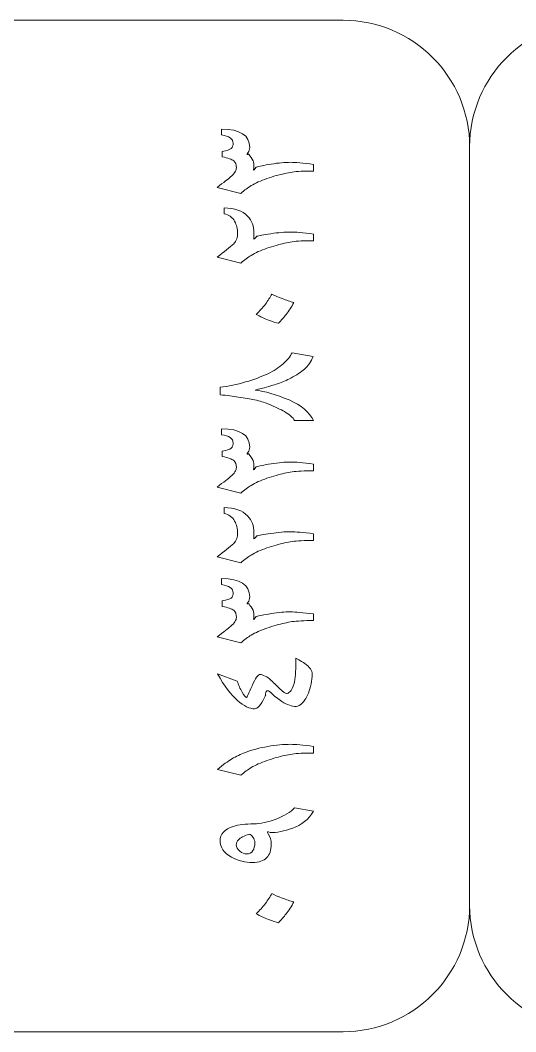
# Model space of a CAD drawing. Header units: millimetres. Extents: x 358 to 527, y 351 to 391.
# Drawn here: x 379.53 to 398.85, y 351.05 to 390.55 of the extents above; entities that cross this region are included whole.
import ezdxf

# ---------------------------------------------------------------- set-up
doc = ezdxf.new("R2010")
doc.units = ezdxf.units.MM
doc.header["$MEASUREMENT"] = 0
doc.layers.add('Layer 1', color=7, linetype='Continuous')

msp = doc.modelspace()

# ---------------------------------------------------------------- linework, layer by layer
at = {"layer": 'Layer 1', "color": 250, "lineweight": 18}
for points in [[(357.5567, 355.9908), (357.5567, 355.9908), (357.5567, 385.6158), (357.5567, 385.6158), (357.5567, 388.3353), (359.7747, 390.5533), (362.4942, 390.5533), (362.4942, 390.5533), (392.1192, 390.5533), (392.1192, 390.5533), (394.8387, 390.5533), (397.0567, 388.3353), (397.0567, 385.6158), (397.0567, 385.6158), (397.0567, 355.9908), (397.0567, 355.9908), (397.0567, 353.2713), (394.8387, 351.0533), (392.1192, 351.0533), (392.1192, 351.0533), (362.4942, 351.0533), (362.4942, 351.0533), (359.7747, 351.0533), (357.5567, 353.2713), (357.5567, 355.9908)], [(397.0567, 355.9908), (397.0567, 355.9908), (397.0567, 385.6158), (397.0567, 385.6158), (397.0567, 388.3353), (399.2747, 390.5533), (401.9942, 390.5533), (401.9942, 390.5533), (431.6192, 390.5533), (431.6192, 390.5533), (434.3387, 390.5533), (436.5567, 388.3353), (436.5567, 385.6158), (436.5567, 385.6158), (436.5567, 355.9908), (436.5567, 355.9908), (436.5567, 353.2713), (434.3387, 351.0533), (431.6192, 351.0533), (431.6192, 351.0533), (401.9942, 351.0533), (401.9942, 351.0533), (399.2747, 351.0533), (397.0567, 353.2713), (397.0567, 355.9908)]]:
    msp.add_open_spline(points, degree=3, knots=[0, 0, 0, 0, 0.125, 0.125, 0.125, 0.25, 0.25, 0.25, 0.375, 0.375, 0.375, 0.5, 0.5, 0.5, 0.625, 0.625, 0.625, 0.75, 0.75, 0.75, 0.875, 0.875, 0.875, 1, 1, 1, 1], dxfattribs=at)
at = {"layer": 'Layer 1', "color": 250, "lineweight": 9}
for points, knots in [([(387.8321, 385.7501), (387.8321, 385.9196), (387.6789, 386.0275), (387.3735, 386.0728), (387.3735, 386.0728), (387.3735, 386.3016), (387.3735, 386.3016), (388.1108, 386.3016), (388.4788, 386.0624), (388.4788, 385.5863), (388.4788, 385.512), (388.4556, 385.4412), (388.4092, 385.3739), (388.3627, 385.3077), (388.372, 385.2926), (388.4382, 385.3321), (388.4266, 385.3344), (388.4579, 385.2891), (388.5334, 385.1951), (388.6031, 385.1115), (388.639, 385.0267), (388.639, 384.9408), (388.639, 384.9292), (388.639, 384.9153), (388.6402, 384.8978), (388.6414, 384.8804), (388.6425, 384.8607), (388.6425, 384.8386), (388.6425, 384.798), (388.6379, 384.7574), (388.6298, 384.7179), (388.6216, 384.6784), (388.6565, 384.7121), (388.7343, 384.8212), (388.8387, 384.8514), (389.0315, 384.8886), (389.3159, 384.935), (389.5992, 384.9814), (389.8523, 385.0047), (390.0741, 385.0047), (390.2622, 385.0047), (390.5606, 384.978), (390.9681, 384.9234), (390.9681, 384.9234), (390.9681, 384.6645), (390.9681, 384.6645), (390.6059, 384.6645), (390.3272, 384.6505), (390.1333, 384.6227), (389.9394, 384.5936), (389.7316, 384.5484), (389.5098, 384.4845), (389.2648, 384.4148), (389.0326, 384.3324), (388.812, 384.2395), (388.7099, 384.1942), (388.617, 384.1455), (388.5334, 384.0932), (388.408, 384.0189), (388.2733, 383.9191), (388.1282, 383.7937), (388.1282, 383.7937), (387.2028, 384.0259), (387.2028, 384.0259), (387.4664, 384.2233), (387.6429, 384.3591), (387.7334, 384.4334), (387.8832, 384.5635), (387.9587, 384.6819), (387.9587, 384.791), (387.9587, 384.9153), (387.9227, 385.007), (387.853, 385.0662), (387.7845, 385.1231), (387.6359, 385.1742), (387.4072, 385.2195), (387.4072, 385.2195), (387.4072, 385.4308), (387.4072, 385.4308), (387.5883, 385.4621), (387.7044, 385.5004), (387.7555, 385.5457), (387.8066, 385.591), (387.8321, 385.6595), (387.8321, 385.7501)], [0, 0, 0, 0, 0.0357143, 0.0357143, 0.0357143, 0.0714286, 0.0714286, 0.0714286, 0.1071429, 0.1071429, 0.1071429, 0.1428571, 0.1428571, 0.1428571, 0.1785714, 0.1785714, 0.1785714, 0.2142857, 0.2142857, 0.2142857, 0.25, 0.25, 0.25, 0.2857143, 0.2857143, 0.2857143, 0.3214286, 0.3214286, 0.3214286, 0.3571429, 0.3571429, 0.3571429, 0.3928571, 0.3928571, 0.3928571, 0.4285714, 0.4285714, 0.4285714, 0.4642857, 0.4642857, 0.4642857, 0.5, 0.5, 0.5, 0.5357143, 0.5357143, 0.5357143, 0.5714286, 0.5714286, 0.5714286, 0.6071429, 0.6071429, 0.6071429, 0.6428571, 0.6428571, 0.6428571, 0.6785714, 0.6785714, 0.6785714, 0.7142857, 0.7142857, 0.7142857, 0.75, 0.75, 0.75, 0.7857143, 0.7857143, 0.7857143, 0.8214286, 0.8214286, 0.8214286, 0.8571429, 0.8571429, 0.8571429, 0.8928571, 0.8928571, 0.8928571, 0.9285714, 0.9285714, 0.9285714, 0.9642857, 0.9642857, 0.9642857, 1, 1, 1, 1]), ([(388.0063, 382.2356), (388.0063, 382.4063), (387.968, 382.5607), (387.8902, 382.7012), (387.8019, 382.8626), (387.6638, 382.9613), (387.4757, 382.9972), (387.4757, 382.9972), (387.4757, 383.2225), (387.4757, 383.2225), (387.8925, 383.2225), (388.2002, 383.1145), (388.3975, 382.8986), (388.5601, 382.7221), (388.6425, 382.5073), (388.6425, 382.2565), (388.6425, 382.2565), (388.6425, 382.2054), (388.6425, 382.2054), (388.6425, 382.1323), (388.6402, 382.0731), (388.6356, 382.0266), (388.6309, 381.9802), (388.6716, 382.0104), (388.7575, 382.1172), (388.8376, 382.1392), (389.0199, 382.1729), (389.3066, 382.217), (389.5934, 382.2611), (389.85, 382.2832), (390.0741, 382.2832), (390.2622, 382.2832), (390.5606, 382.2565), (390.9681, 382.2019), (390.9681, 382.2019), (390.9681, 381.943), (390.9681, 381.943), (390.6059, 381.943), (390.3272, 381.9291), (390.1333, 381.9012), (389.9394, 381.8722), (389.7316, 381.8269), (389.5098, 381.7631), (389.2648, 381.6922), (389.0326, 381.611), (388.812, 381.5181), (388.7099, 381.4728), (388.617, 381.424), (388.5334, 381.3718), (388.408, 381.2975), (388.2733, 381.1976), (388.1282, 381.0722), (388.1282, 381.0722), (387.2133, 381.2998), (387.2133, 381.2998), (387.4768, 381.5134), (387.6916, 381.6864), (387.86, 381.8211), (387.9575, 381.9384), (388.0063, 382.0765), (388.0063, 382.2356)], [0, 0, 0, 0, 0.05, 0.05, 0.05, 0.1, 0.1, 0.1, 0.15, 0.15, 0.15, 0.2, 0.2, 0.2, 0.25, 0.25, 0.25, 0.3, 0.3, 0.3, 0.35, 0.35, 0.35, 0.4, 0.4, 0.4, 0.45, 0.45, 0.45, 0.5, 0.5, 0.5, 0.55, 0.55, 0.55, 0.6, 0.6, 0.6, 0.65, 0.65, 0.65, 0.7, 0.7, 0.7, 0.75, 0.75, 0.75, 0.8, 0.8, 0.8, 0.85, 0.85, 0.85, 0.9, 0.9, 0.9, 0.95, 0.95, 0.95, 1, 1, 1, 1]), ([(390.196, 379.5281), (390.1078, 379.3574), (390.0091, 379.203), (389.8999, 379.0648), (389.8117, 378.9499), (389.7119, 378.8338), (389.6016, 378.7177), (389.504, 378.7409), (389.3728, 378.7827), (389.208, 378.8454), (389.0443, 378.9081), (388.8863, 378.9824), (388.7343, 379.0683), (388.8678, 379.1972), (388.9862, 379.3307), (389.0895, 379.4677), (389.1929, 379.6059), (389.2765, 379.7347), (389.3426, 379.8578), (389.4402, 379.8032), (389.5725, 379.7452), (389.7409, 379.6825), (389.9081, 379.6198), (390.0602, 379.5687), (390.196, 379.5281)], [0, 0, 0, 0, 0.125, 0.125, 0.125, 0.25, 0.25, 0.25, 0.375, 0.375, 0.375, 0.5, 0.5, 0.5, 0.625, 0.625, 0.625, 0.75, 0.75, 0.75, 0.875, 0.875, 0.875, 1, 1, 1, 1]), ([(390.2308, 374.9211), (390.1623, 375.0418), (390.0311, 375.1568), (389.8361, 375.2682), (389.6886, 375.3541), (389.4727, 375.4563), (389.1894, 375.5747), (389.0559, 375.6316), (388.8794, 375.6839), (388.6588, 375.7315), (388.502, 375.7628), (388.2942, 375.7977), (388.033, 375.836), (387.8286, 375.8662), (387.5918, 375.8975), (387.3224, 375.9312), (387.3224, 375.9312), (387.3224, 376.2203), (387.3224, 376.2203), (387.6487, 376.2621), (387.9807, 376.3306), (388.3174, 376.4281), (388.6541, 376.5256), (388.9421, 376.6325), (389.1824, 376.7486), (389.4123, 376.8565), (389.612, 376.9866), (389.7815, 377.1364), (389.9383, 377.2699), (390.0532, 377.415), (390.1287, 377.5718), (390.1287, 377.5718), (390.9484, 377.422), (390.9484, 377.422), (390.8671, 377.2153), (390.7568, 377.0528), (390.6186, 376.9332), (390.4805, 376.8147), (390.3017, 376.6963), (390.0846, 376.5779), (389.9325, 376.4966), (389.7595, 376.4223), (389.5667, 376.3573), (389.4181, 376.3074), (389.2091, 376.247), (388.9409, 376.1762), (388.7424, 376.1228), (388.6576, 376.0995), (388.6901, 376.1088), (389.0663, 376.0682), (389.5075, 375.9393), (390.0126, 375.7245), (390.4909, 375.5202), (390.8079, 375.2531), (390.9623, 374.9211), (390.9623, 374.9211), (390.2308, 374.9211), (390.2308, 374.9211)], [0, 0, 0, 0, 0.0526316, 0.0526316, 0.0526316, 0.1052632, 0.1052632, 0.1052632, 0.1578947, 0.1578947, 0.1578947, 0.2105263, 0.2105263, 0.2105263, 0.2631579, 0.2631579, 0.2631579, 0.3157895, 0.3157895, 0.3157895, 0.3684211, 0.3684211, 0.3684211, 0.4210526, 0.4210526, 0.4210526, 0.4736842, 0.4736842, 0.4736842, 0.5263158, 0.5263158, 0.5263158, 0.5789474, 0.5789474, 0.5789474, 0.6315789, 0.6315789, 0.6315789, 0.6842105, 0.6842105, 0.6842105, 0.7368421, 0.7368421, 0.7368421, 0.7894737, 0.7894737, 0.7894737, 0.8421053, 0.8421053, 0.8421053, 0.8947368, 0.8947368, 0.8947368, 0.9473684, 0.9473684, 0.9473684, 1, 1, 1, 1]), ([(387.8321, 374.0469), (387.8321, 374.2164), (387.6789, 374.3243), (387.3735, 374.3696), (387.3735, 374.3696), (387.3735, 374.5984), (387.3735, 374.5984), (388.1108, 374.5984), (388.4788, 374.3592), (388.4788, 373.8831), (388.4788, 373.8088), (388.4556, 373.738), (388.4092, 373.6707), (388.3627, 373.6045), (388.372, 373.5894), (388.4382, 373.6289), (388.4266, 373.6312), (388.4579, 373.5859), (388.5334, 373.4919), (388.6031, 373.4083), (388.639, 373.3235), (388.639, 373.2376), (388.639, 373.226), (388.639, 373.2121), (388.6402, 373.1946), (388.6414, 373.1772), (388.6425, 373.1575), (388.6425, 373.1354), (388.6425, 373.0948), (388.6379, 373.0542), (388.6298, 373.0147), (388.6216, 372.9752), (388.6565, 373.0089), (388.7343, 373.118), (388.8387, 373.1482), (389.0315, 373.1854), (389.3159, 373.2318), (389.5992, 373.2782), (389.8523, 373.3015), (390.0741, 373.3015), (390.2622, 373.3015), (390.5606, 373.2748), (390.9681, 373.2202), (390.9681, 373.2202), (390.9681, 372.9613), (390.9681, 372.9613), (390.6059, 372.9613), (390.3272, 372.9473), (390.1333, 372.9195), (389.9394, 372.8904), (389.7316, 372.8452), (389.5098, 372.7813), (389.2648, 372.7116), (389.0326, 372.6292), (388.812, 372.5363), (388.7099, 372.491), (388.617, 372.4423), (388.5334, 372.39), (388.408, 372.3157), (388.2733, 372.2159), (388.1282, 372.0905), (388.1282, 372.0905), (387.2028, 372.3227), (387.2028, 372.3227), (387.4664, 372.5201), (387.6429, 372.6559), (387.7334, 372.7302), (387.8832, 372.8603), (387.9587, 372.9787), (387.9587, 373.0878), (387.9587, 373.2121), (387.9227, 373.3038), (387.853, 373.363), (387.7845, 373.4199), (387.6359, 373.471), (387.4072, 373.5163), (387.4072, 373.5163), (387.4072, 373.7276), (387.4072, 373.7276), (387.5883, 373.7589), (387.7044, 373.7972), (387.7555, 373.8425), (387.8066, 373.8878), (387.8321, 373.9563), (387.8321, 374.0469)], [0, 0, 0, 0, 0.0357143, 0.0357143, 0.0357143, 0.0714286, 0.0714286, 0.0714286, 0.1071429, 0.1071429, 0.1071429, 0.1428571, 0.1428571, 0.1428571, 0.1785714, 0.1785714, 0.1785714, 0.2142857, 0.2142857, 0.2142857, 0.25, 0.25, 0.25, 0.2857143, 0.2857143, 0.2857143, 0.3214286, 0.3214286, 0.3214286, 0.3571429, 0.3571429, 0.3571429, 0.3928571, 0.3928571, 0.3928571, 0.4285714, 0.4285714, 0.4285714, 0.4642857, 0.4642857, 0.4642857, 0.5, 0.5, 0.5, 0.5357143, 0.5357143, 0.5357143, 0.5714286, 0.5714286, 0.5714286, 0.6071429, 0.6071429, 0.6071429, 0.6428571, 0.6428571, 0.6428571, 0.6785714, 0.6785714, 0.6785714, 0.7142857, 0.7142857, 0.7142857, 0.75, 0.75, 0.75, 0.7857143, 0.7857143, 0.7857143, 0.8214286, 0.8214286, 0.8214286, 0.8571429, 0.8571429, 0.8571429, 0.8928571, 0.8928571, 0.8928571, 0.9285714, 0.9285714, 0.9285714, 0.9642857, 0.9642857, 0.9642857, 1, 1, 1, 1]), ([(388.0063, 370.5324), (388.0063, 370.7031), (387.968, 370.8575), (387.8902, 370.998), (387.8019, 371.1594), (387.6638, 371.2581), (387.4757, 371.294), (387.4757, 371.294), (387.4757, 371.5193), (387.4757, 371.5193), (387.8925, 371.5193), (388.2002, 371.4113), (388.3975, 371.1954), (388.5601, 371.0189), (388.6425, 370.8041), (388.6425, 370.5533), (388.6425, 370.5533), (388.6425, 370.5022), (388.6425, 370.5022), (388.6425, 370.4291), (388.6402, 370.3699), (388.6356, 370.3234), (388.6309, 370.277), (388.6716, 370.3072), (388.7575, 370.414), (388.8376, 370.436), (389.0199, 370.4697), (389.3066, 370.5138), (389.5934, 370.5579), (389.85, 370.58), (390.0741, 370.58), (390.2622, 370.58), (390.5606, 370.5533), (390.9681, 370.4987), (390.9681, 370.4987), (390.9681, 370.2398), (390.9681, 370.2398), (390.6059, 370.2398), (390.3272, 370.2259), (390.1333, 370.198), (389.9394, 370.169), (389.7316, 370.1237), (389.5098, 370.0599), (389.2648, 369.989), (389.0326, 369.9078), (388.812, 369.8149), (388.7099, 369.7696), (388.617, 369.7208), (388.5334, 369.6686), (388.408, 369.5943), (388.2733, 369.4944), (388.1282, 369.369), (388.1282, 369.369), (387.2133, 369.5966), (387.2133, 369.5966), (387.4768, 369.8102), (387.6916, 369.9832), (387.86, 370.1179), (387.9575, 370.2352), (388.0063, 370.3733), (388.0063, 370.5324)], [0, 0, 0, 0, 0.05, 0.05, 0.05, 0.1, 0.1, 0.1, 0.15, 0.15, 0.15, 0.2, 0.2, 0.2, 0.25, 0.25, 0.25, 0.3, 0.3, 0.3, 0.35, 0.35, 0.35, 0.4, 0.4, 0.4, 0.45, 0.45, 0.45, 0.5, 0.5, 0.5, 0.55, 0.55, 0.55, 0.6, 0.6, 0.6, 0.65, 0.65, 0.65, 0.7, 0.7, 0.7, 0.75, 0.75, 0.75, 0.8, 0.8, 0.8, 0.85, 0.85, 0.85, 0.9, 0.9, 0.9, 0.95, 0.95, 0.95, 1, 1, 1, 1]), ([(387.8321, 368.1953), (387.8321, 368.3648), (387.6789, 368.4727), (387.3735, 368.518), (387.3735, 368.518), (387.3735, 368.7468), (387.3735, 368.7468), (388.1108, 368.7468), (388.4788, 368.5076), (388.4788, 368.0315), (388.4788, 367.9572), (388.4556, 367.8864), (388.4092, 367.8191), (388.3627, 367.7529), (388.372, 367.7378), (388.4382, 367.7773), (388.4266, 367.7796), (388.4579, 367.7343), (388.5334, 367.6403), (388.6031, 367.5567), (388.639, 367.4719), (388.639, 367.386), (388.639, 367.3744), (388.639, 367.3605), (388.6402, 367.343), (388.6414, 367.3256), (388.6425, 367.3059), (388.6425, 367.2838), (388.6425, 367.2432), (388.6379, 367.2026), (388.6298, 367.1631), (388.6216, 367.1236), (388.6565, 367.1573), (388.7343, 367.2664), (388.8387, 367.2966), (389.0315, 367.3338), (389.3159, 367.3802), (389.5992, 367.4266), (389.8523, 367.4499), (390.0741, 367.4499), (390.2622, 367.4499), (390.5606, 367.4232), (390.9681, 367.3686), (390.9681, 367.3686), (390.9681, 367.1097), (390.9681, 367.1097), (390.6059, 367.1097), (390.3272, 367.0957), (390.1333, 367.0679), (389.9394, 367.0388), (389.7316, 366.9936), (389.5098, 366.9297), (389.2648, 366.86), (389.0326, 366.7776), (388.812, 366.6847), (388.7099, 366.6394), (388.617, 366.5907), (388.5334, 366.5384), (388.408, 366.4641), (388.2733, 366.3643), (388.1282, 366.2389), (388.1282, 366.2389), (387.2028, 366.4711), (387.2028, 366.4711), (387.4664, 366.6685), (387.6429, 366.8043), (387.7334, 366.8786), (387.8832, 367.0087), (387.9587, 367.1271), (387.9587, 367.2362), (387.9587, 367.3605), (387.9227, 367.4522), (387.853, 367.5114), (387.7845, 367.5683), (387.6359, 367.6194), (387.4072, 367.6647), (387.4072, 367.6647), (387.4072, 367.876), (387.4072, 367.876), (387.5883, 367.9073), (387.7044, 367.9456), (387.7555, 367.9909), (387.8066, 368.0362), (387.8321, 368.1047), (387.8321, 368.1953)], [0, 0, 0, 0, 0.0357143, 0.0357143, 0.0357143, 0.0714286, 0.0714286, 0.0714286, 0.1071429, 0.1071429, 0.1071429, 0.1428571, 0.1428571, 0.1428571, 0.1785714, 0.1785714, 0.1785714, 0.2142857, 0.2142857, 0.2142857, 0.25, 0.25, 0.25, 0.2857143, 0.2857143, 0.2857143, 0.3214286, 0.3214286, 0.3214286, 0.3571429, 0.3571429, 0.3571429, 0.3928571, 0.3928571, 0.3928571, 0.4285714, 0.4285714, 0.4285714, 0.4642857, 0.4642857, 0.4642857, 0.5, 0.5, 0.5, 0.5357143, 0.5357143, 0.5357143, 0.5714286, 0.5714286, 0.5714286, 0.6071429, 0.6071429, 0.6071429, 0.6428571, 0.6428571, 0.6428571, 0.6785714, 0.6785714, 0.6785714, 0.7142857, 0.7142857, 0.7142857, 0.75, 0.75, 0.75, 0.7857143, 0.7857143, 0.7857143, 0.8214286, 0.8214286, 0.8214286, 0.8571429, 0.8571429, 0.8571429, 0.8928571, 0.8928571, 0.8928571, 0.9285714, 0.9285714, 0.9285714, 0.9642857, 0.9642857, 0.9642857, 1, 1, 1, 1]), ([(390.2784, 365.6468), (390.4549, 365.5446), (390.5722, 365.4726), (390.6279, 365.4297), (390.8195, 365.2892), (390.9147, 365.1545), (390.9147, 365.028), (390.9147, 364.8944), (390.9008, 364.7632), (390.8729, 364.6355), (390.8462, 364.5066), (390.8114, 364.3882), (390.7684, 364.2791), (390.7022, 364.1235), (390.6268, 363.9969), (390.5397, 363.9006), (390.4538, 363.8042), (390.3713, 363.7554), (390.2912, 363.7554), (390.1263, 363.7554), (389.9417, 363.8205), (389.7374, 363.9493), (389.5923, 364.0422), (389.446, 364.1583), (389.2985, 364.2965), (389.1627, 364.4277), (389.0942, 364.3871), (389.0942, 364.1746), (389.1128, 364.2199), (389.0988, 364.1966), (389.0535, 364.1061), (388.9107, 363.8112), (388.783, 363.6637), (388.6692, 363.6637), (388.4765, 363.6637), (388.2547, 363.7717), (388.0028, 363.9865), (387.7416, 364.2117), (387.4838, 364.5577), (387.2272, 365.0245), (387.2272, 365.0245), (387.9923, 364.7458), (387.9923, 364.7458), (388.0376, 364.596), (388.1015, 364.4521), (388.1839, 364.3151), (388.2675, 364.1781), (388.3221, 364.1096), (388.3499, 364.1096), (388.3697, 364.1096), (388.444, 364.2593), (388.5705, 364.5589), (388.6971, 364.8573), (388.8051, 365.0071), (388.8933, 365.0071), (388.9305, 365.0071), (388.992, 364.985), (389.0791, 364.9409), (389.1662, 364.8968), (389.2289, 364.855), (389.2683, 364.8166), (389.3949, 364.6947), (389.5203, 364.5728), (389.6457, 364.4532), (389.7862, 364.3232), (389.8756, 364.2593), (389.9139, 364.2593), (389.9522, 364.2593), (389.9952, 364.2802), (390.0404, 364.3244), (390.1147, 364.394), (390.1716, 364.5043), (390.2099, 364.6541), (390.2308, 364.733), (390.2471, 364.8526), (390.2599, 365.0105), (390.2715, 365.1696), (390.2784, 365.3821), (390.2784, 365.6468)], [0, 0, 0, 0, 0.0384615, 0.0384615, 0.0384615, 0.0769231, 0.0769231, 0.0769231, 0.1153846, 0.1153846, 0.1153846, 0.1538462, 0.1538462, 0.1538462, 0.1923077, 0.1923077, 0.1923077, 0.2307692, 0.2307692, 0.2307692, 0.2692308, 0.2692308, 0.2692308, 0.3076923, 0.3076923, 0.3076923, 0.3461538, 0.3461538, 0.3461538, 0.3846154, 0.3846154, 0.3846154, 0.4230769, 0.4230769, 0.4230769, 0.4615385, 0.4615385, 0.4615385, 0.5, 0.5, 0.5, 0.5384615, 0.5384615, 0.5384615, 0.5769231, 0.5769231, 0.5769231, 0.6153846, 0.6153846, 0.6153846, 0.6538462, 0.6538462, 0.6538462, 0.6923077, 0.6923077, 0.6923077, 0.7307692, 0.7307692, 0.7307692, 0.7692308, 0.7692308, 0.7692308, 0.8076923, 0.8076923, 0.8076923, 0.8461538, 0.8461538, 0.8461538, 0.8846154, 0.8846154, 0.8846154, 0.9230769, 0.9230769, 0.9230769, 0.9615385, 0.9615385, 0.9615385, 1, 1, 1, 1]), ([(390.0741, 362.2786), (390.2622, 362.2786), (390.5606, 362.2519), (390.9681, 362.1974), (390.9681, 362.1974), (390.9681, 361.9384), (390.9681, 361.9384), (390.6059, 361.9384), (390.3272, 361.9245), (390.1333, 361.8966), (389.9394, 361.8676), (389.7316, 361.8223), (389.5098, 361.7585), (389.2648, 361.6888), (389.0326, 361.6064), (388.812, 361.5135), (388.7099, 361.4682), (388.617, 361.4195), (388.5334, 361.3672), (388.408, 361.2929), (388.2733, 361.1931), (388.1282, 361.0677), (388.1282, 361.0677), (387.2168, 361.2964), (387.2168, 361.2964), (387.4362, 361.4798), (387.6266, 361.618), (387.7845, 361.712), (387.9436, 361.8072), (388.1189, 361.8897), (388.3116, 361.9628), (388.5682, 362.0604), (388.8596, 362.137), (389.1847, 362.1939), (389.5098, 362.2508), (389.8071, 362.2786), (390.0741, 362.2786)], [0, 0, 0, 0, 0.0833333, 0.0833333, 0.0833333, 0.1666667, 0.1666667, 0.1666667, 0.25, 0.25, 0.25, 0.3333333, 0.3333333, 0.3333333, 0.4166667, 0.4166667, 0.4166667, 0.5, 0.5, 0.5, 0.5833333, 0.5833333, 0.5833333, 0.6666667, 0.6666667, 0.6666667, 0.75, 0.75, 0.75, 0.8333333, 0.8333333, 0.8333333, 0.9166667, 0.9166667, 0.9166667, 1, 1, 1, 1]), ([(390.2308, 359.7952), (390.2308, 359.7952), (390.9716, 359.6663), (390.9716, 359.6663), (390.7684, 359.3435), (390.4967, 359.1241), (390.1589, 359.0057), (389.821, 358.8884), (389.5284, 358.8292), (389.2811, 358.8292), (389.1638, 358.8931), (389.136, 358.878), (389.1998, 358.7851), (389.2765, 358.6655), (389.3159, 358.5308), (389.3159, 358.3834), (389.3159, 358.143), (389.2556, 357.9642), (389.1371, 357.8446), (389.0175, 357.725), (388.8376, 357.6658), (388.5938, 357.6658), (388.3023, 357.6658), (388.0283, 357.7355), (387.7741, 357.8737), (387.4733, 358.0385), (387.3224, 358.2498), (387.3224, 358.5064), (387.3224, 358.7735), (387.4931, 358.9616), (387.8356, 359.0707), (388.0516, 359.1392), (388.3198, 359.1729), (388.6425, 359.1729), (388.898, 359.1729), (389.1859, 359.2344), (389.5063, 359.3586), (389.8256, 359.4817), (390.0671, 359.628), (390.2308, 359.7952)], [0, 0, 0, 0, 0.0769231, 0.0769231, 0.0769231, 0.1538462, 0.1538462, 0.1538462, 0.2307692, 0.2307692, 0.2307692, 0.3076923, 0.3076923, 0.3076923, 0.3846154, 0.3846154, 0.3846154, 0.4615385, 0.4615385, 0.4615385, 0.5384615, 0.5384615, 0.5384615, 0.6153846, 0.6153846, 0.6153846, 0.6923077, 0.6923077, 0.6923077, 0.7692308, 0.7692308, 0.7692308, 0.8461538, 0.8461538, 0.8461538, 0.9230769, 0.9230769, 0.9230769, 1, 1, 1, 1]), ([(388.4579, 358.7677), (388.2547, 358.698), (388.1154, 358.626), (388.0434, 358.554), (387.9842, 358.4948), (387.9552, 358.4275), (387.9552, 358.3532), (387.9552, 358.2649), (387.9993, 358.1825), (388.0875, 358.1082), (388.1758, 358.0339), (388.2629, 357.9956), (388.3499, 357.9956), (388.4672, 357.9956), (388.552, 358.0385), (388.6042, 358.1256), (388.6518, 358.2022), (388.6762, 358.3079), (388.6762, 358.4414), (388.6762, 358.5099), (388.6518, 358.5784), (388.6042, 358.6492), (388.5566, 358.7189), (388.5078, 358.7595), (388.4579, 358.7677)], [0, 0, 0, 0, 0.125, 0.125, 0.125, 0.25, 0.25, 0.25, 0.375, 0.375, 0.375, 0.5, 0.5, 0.5, 0.625, 0.625, 0.625, 0.75, 0.75, 0.75, 0.875, 0.875, 0.875, 1, 1, 1, 1]), ([(390.196, 356.1217), (390.1078, 355.951), (390.0091, 355.7966), (389.8999, 355.6584), (389.8117, 355.5435), (389.7119, 355.4274), (389.6016, 355.3113), (389.504, 355.3345), (389.3728, 355.3763), (389.208, 355.439), (389.0443, 355.5017), (388.8863, 355.576), (388.7343, 355.6619), (388.8678, 355.7908), (388.9862, 355.9243), (389.0895, 356.0613), (389.1929, 356.1995), (389.2765, 356.3283), (389.3426, 356.4514), (389.4402, 356.3968), (389.5725, 356.3388), (389.7409, 356.2761), (389.9081, 356.2134), (390.0602, 356.1623), (390.196, 356.1217)], [0, 0, 0, 0, 0.125, 0.125, 0.125, 0.25, 0.25, 0.25, 0.375, 0.375, 0.375, 0.5, 0.5, 0.5, 0.625, 0.625, 0.625, 0.75, 0.75, 0.75, 0.875, 0.875, 0.875, 1, 1, 1, 1])]:
    msp.add_open_spline(points, degree=3, knots=knots, dxfattribs=at)

doc.saveas('drawing.dxf')
